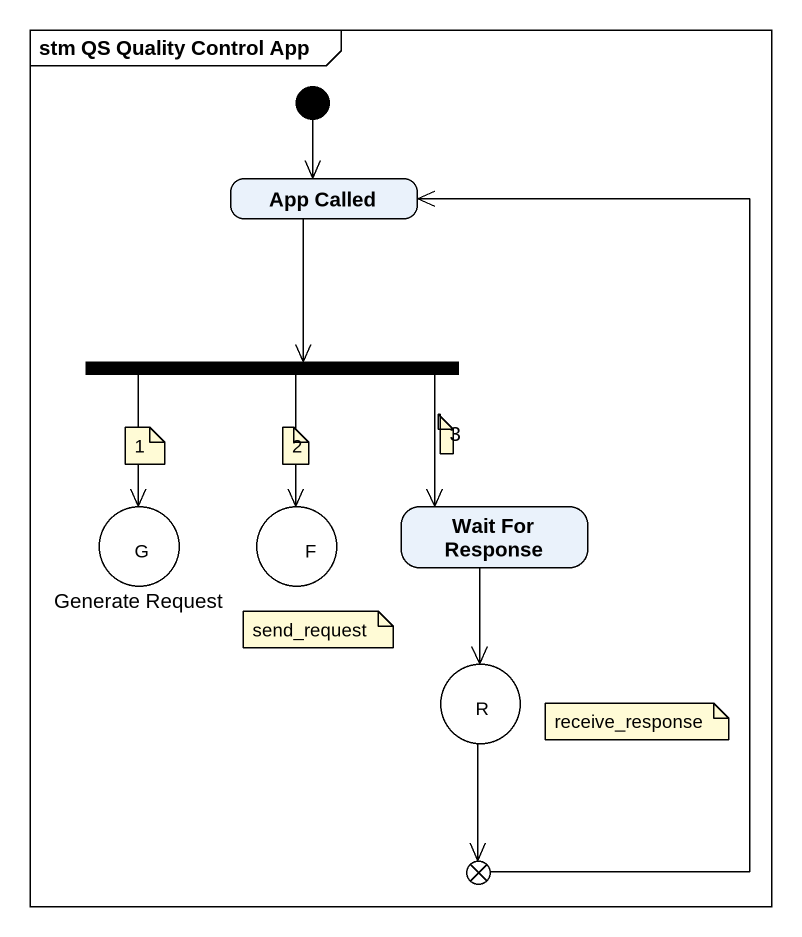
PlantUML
@startuml
mainframe stm QS Quality Control App
hide empty description
state "App Called" as App_Called
state fork1 <<fork>>
state "Generate Request" as Generate_Request <<choice>>
state entry1 <<choice>>
state "Wait For Response" as Wait_For_Response
state entry2 <<choice>>
state exit1 <<choice>>
[*] --> App_Called
App_Called --> fork1
fork1 --> Generate_Request
fork1 --> entry1
fork1 --> Wait_For_Response
Wait_For_Response --> entry2
entry2 --> exit1
exit1 -up-> App_Called
note as N1
  1
end note
note as N2
  2
end note
note as N3
  3
end note
note as N4
  G
end note
note as N5
  F
end note
note as N6
  send_request
end note
note as N7
  R
end note
note as N8
  receive_response
end note
@enduml
